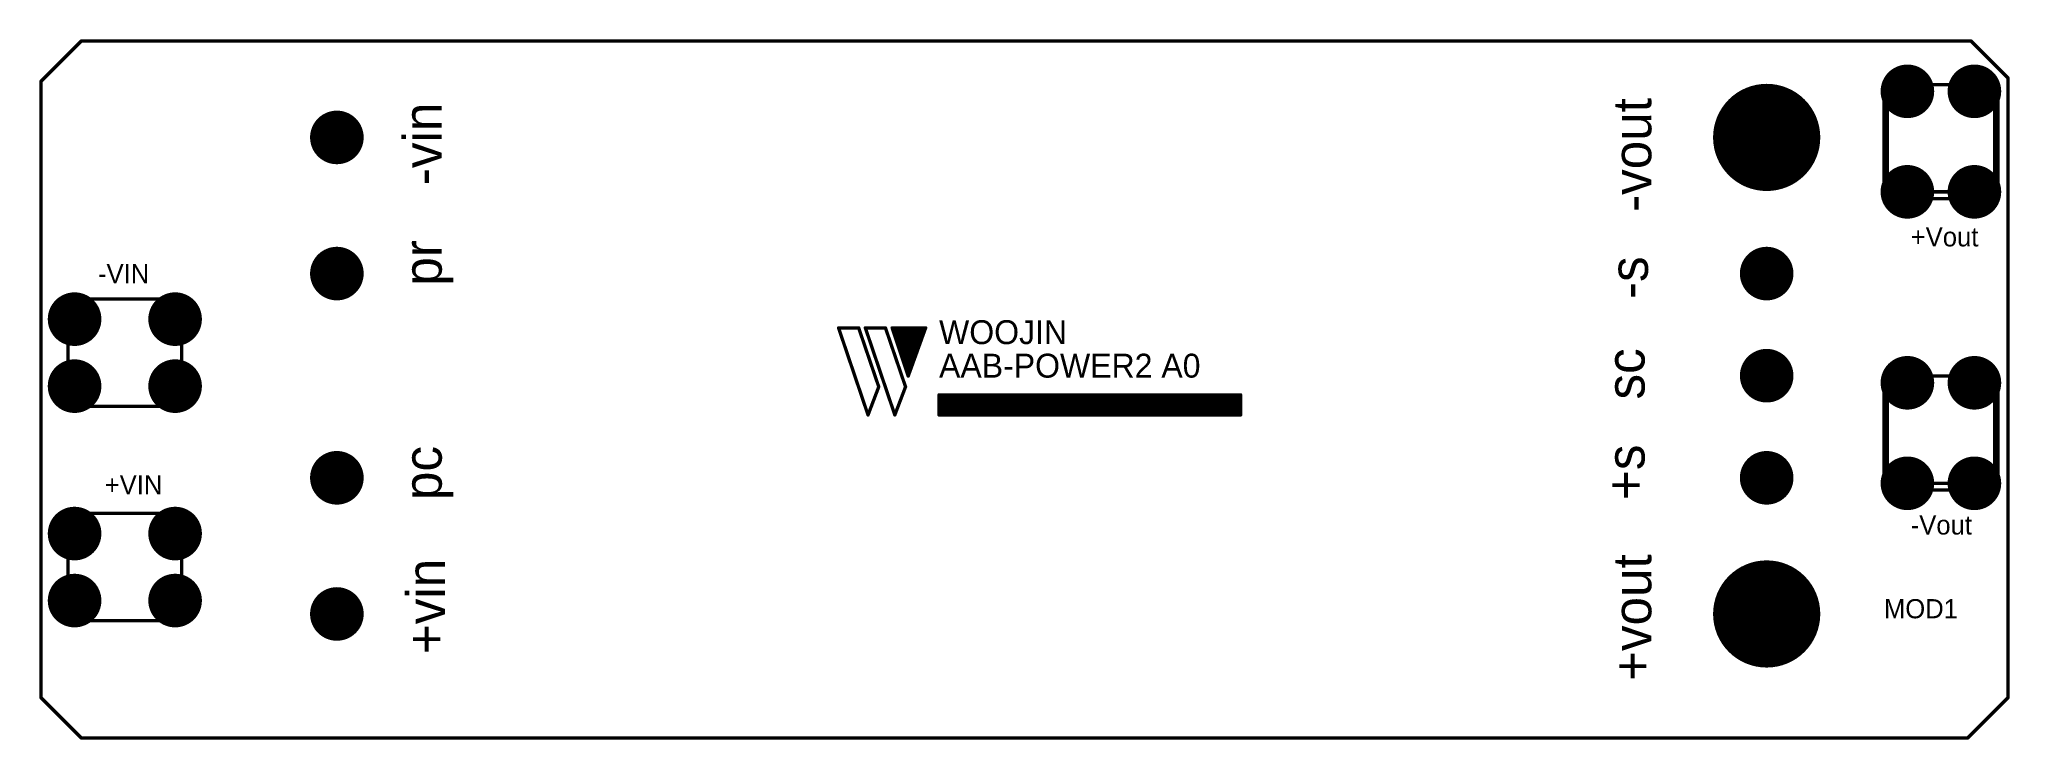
# Model space of a CAD drawing. Extents: x 0 to 147, y 0 to 52.
import ezdxf
from ezdxf.enums import TextEntityAlignment as Align

# ---------------------------------------------------------------- set-up
doc = ezdxf.new("R2010")
doc.units = 0
doc.header["$MEASUREMENT"] = 0
for name, color, linetype in [('2DLINES_1', 2, 'Continuous'), ('BOARD_OUTLINE', 1, 'Continuous'), ('PADLAYER_BOTTOM', 5, 'Continuous'), ('PADLAYER_TOP', 4, 'Continuous'), ('TEXT_1', 3, 'Continuous'), ('TOOL_TOP', 6, 'Continuous')]:
    doc.layers.add(name, color=color, linetype=linetype)

msp = doc.modelspace()

# ---------------------------------------------------------------- linework, layer by layer
at = {"layer": '2DLINES_1', "const_width": 0.25}
for points in [[(146, 48.75), (137.5, 48.75)], [(137.5, 48.75), (137.5, 40.75)], [(145.75, 48.75), (137.75, 48.75)], [(137.75, 48.75), (137.75, 40.25)], [(145.75, 48.75), (137.75, 48.75)], [(137.75, 48.75), (137.75, 40.25)], [(145.75, 48.75), (137.75, 48.75)], [(137.75, 48.75), (137.75, 40.25)], [(145.75, 40.25), (145.75, 48.75)], [(145.75, 40.25), (145.75, 48.75)], [(145.75, 40.25), (145.75, 48.75)], [(146, 40.75), (146, 48.75)], [(137.5, 40.75), (146, 40.75)], [(137.75, 40.25), (145.75, 40.25)], [(137.75, 40.25), (145.75, 40.25)], [(137.75, 40.25), (145.75, 40.25)], [(10.5, 32.75), (2, 32.75)], [(2, 32.75), (2, 24.75)], [(10.5, 32.75), (2, 32.75)], [(2, 32.75), (2, 24.75)], [(10.5, 32.75), (2, 32.75)], [(2, 32.75), (2, 24.75)], [(10.5, 32.75), (2, 32.75)], [(2, 32.75), (2, 24.75)], [(10.5, 24.75), (10.5, 32.75)], [(10.5, 24.75), (10.5, 32.75)], [(10.5, 24.75), (10.5, 32.75)], [(10.5, 24.75), (10.5, 32.75)], [(59.5, 30.6), (61.7, 24.1)], [(59.5, 30.6), (61, 30.6)], [(61, 30.6), (62.5, 26.2)], [(61.5, 30.6), (63.7, 24.1)], [(61.5, 30.6), (63, 30.6)], [(63, 30.6), (64.5, 26.2)], [(63.5, 30.6), (64.7, 27)], [(63.5, 30.6), (64.7, 27)], [(66, 30.6), (63.5, 30.6)], [(63.5, 30.6), (66, 30.6)], [(63.65, 30.45), (65.85, 30.45)], [(63.65, 30.25), (65.85, 30.25)], [(63.75, 30.05), (65.75, 30.05)], [(63.85, 29.85), (65.65, 29.85)], [(63.85, 29.65), (65.65, 29.65)], [(63.95, 29.45), (65.55, 29.45)], [(64.7, 27), (66, 30.6)], [(64.05, 29.25), (65.45, 29.25)], [(64.15, 29.05), (65.35, 29.05)], [(64.15, 28.85), (65.25, 28.85)], [(64.25, 28.65), (65.15, 28.65)], [(64.25, 28.45), (65.15, 28.45)], [(64.35, 28.25), (65.05, 28.25)], [(64.35, 28.05), (65.05, 28.05)], [(64.45, 27.85), (64.95, 27.85)], [(64.55, 27.65), (64.85, 27.65)], [(64.55, 27.45), (64.85, 27.45)], [(146, 27), (137.5, 27)], [(137.5, 27), (137.5, 19)], [(145.75, 27), (137.75, 27)], [(137.75, 27), (137.75, 18.5)], [(145.75, 27), (137.75, 27)], [(137.75, 27), (137.75, 18.5)], [(145.75, 27), (137.75, 27)], [(137.75, 27), (137.75, 18.5)], [(145.75, 18.5), (145.75, 27)], [(145.75, 18.5), (145.75, 27)], [(145.75, 18.5), (145.75, 27)], [(146, 19), (146, 27)], [(61.7, 24.1), (62.5, 26.2)], [(63.7, 24.1), (64.5, 26.2)], [(89.5, 25.6), (67, 25.6)], [(67, 25.6), (67, 24.1)], [(67.2, 25.55), (89.4, 25.55)], [(67.2, 24.15), (67.2, 25.55)], [(67.25, 25.35), (89.25, 25.35)], [(67.25, 24.35), (67.25, 25.35)], [(67.4, 25.25), (89.2, 25.25)], [(67.4, 24.45), (67.4, 25.25)], [(67.5, 25.1), (89, 25.1)], [(67.5, 24.6), (67.5, 25.1)], [(67.6, 25.05), (88.9, 25.05)], [(67.6, 24.65), (67.6, 25.05)], [(88.8, 24.95), (67.7, 24.95)], [(67.7, 24.95), (67.7, 24.75)], [(88.8, 24.75), (88.8, 24.95)], [(88.9, 25.05), (88.9, 24.65)], [(89, 25.1), (89, 24.6)], [(89.2, 25.25), (89.2, 24.45)], [(89.25, 25.35), (89.25, 24.35)], [(89.4, 25.55), (89.4, 24.15)], [(89.5, 24.1), (89.5, 25.6)], [(2, 24.75), (10.5, 24.75)], [(2, 24.75), (10.5, 24.75)], [(2, 24.75), (10.5, 24.75)], [(2, 24.75), (10.5, 24.75)], [(67, 24.1), (89.5, 24.1)], [(89.4, 24.15), (67.2, 24.15)], [(89.25, 24.35), (67.25, 24.35)], [(89.2, 24.45), (67.4, 24.45)], [(89, 24.6), (67.5, 24.6)], [(88.9, 24.65), (67.6, 24.65)], [(67.7, 24.75), (88.8, 24.75)], [(137.5, 19), (146, 19)], [(137.75, 18.5), (145.75, 18.5)], [(137.75, 18.5), (145.75, 18.5)], [(137.75, 18.5), (145.75, 18.5)], [(10.5, 16.75), (2, 16.75)], [(2, 16.75), (2, 8.75)], [(10.5, 16.75), (2, 16.75)], [(2, 16.75), (2, 8.75)], [(10.5, 16.75), (2, 16.75)], [(2, 16.75), (2, 8.75)], [(10.5, 16.75), (2, 16.75)], [(2, 16.75), (2, 8.75)], [(10.5, 8.75), (10.5, 16.75)], [(10.5, 8.75), (10.5, 16.75)], [(10.5, 8.75), (10.5, 16.75)], [(10.5, 8.75), (10.5, 16.75)], [(2, 8.75), (10.5, 8.75)], [(2, 8.75), (10.5, 8.75)], [(2, 8.75), (10.5, 8.75)], [(2, 8.75), (10.5, 8.75)]]:
    msp.add_lwpolyline(points, dxfattribs=at)
at = {"layer": '2DLINES_1', "const_width": 0.125}
for points in [[(137.4375, 48.75, 1), (137.5625, 48.75, 1)], [(137.4375, 48.75, 1), (137.5625, 48.75, 1)], [(137.6875, 48.75, 1), (137.8125, 48.75, 1)], [(137.6875, 48.75, 1), (137.8125, 48.75, 1)], [(137.6875, 48.75, 1), (137.8125, 48.75, 1)], [(137.6875, 48.75, 1), (137.8125, 48.75, 1)], [(137.6875, 48.75, 1), (137.8125, 48.75, 1)], [(137.6875, 48.75, 1), (137.8125, 48.75, 1)], [(145.6875, 48.75, 1), (145.8125, 48.75, 1)], [(145.6875, 48.75, 1), (145.8125, 48.75, 1)], [(145.6875, 48.75, 1), (145.8125, 48.75, 1)], [(145.6875, 48.75, 1), (145.8125, 48.75, 1)], [(145.6875, 48.75, 1), (145.8125, 48.75, 1)], [(145.6875, 48.75, 1), (145.8125, 48.75, 1)], [(145.9375, 48.75, 1), (146.0625, 48.75, 1)], [(145.9375, 48.75, 1), (146.0625, 48.75, 1)], [(137.4375, 40.75, 1), (137.5625, 40.75, 1)], [(137.4375, 40.75, 1), (137.5625, 40.75, 1)], [(137.6875, 40.25, 1), (137.8125, 40.25, 1)], [(137.6875, 40.25, 1), (137.8125, 40.25, 1)], [(137.6875, 40.25, 1), (137.8125, 40.25, 1)], [(137.6875, 40.25, 1), (137.8125, 40.25, 1)], [(137.6875, 40.25, 1), (137.8125, 40.25, 1)], [(137.6875, 40.25, 1), (137.8125, 40.25, 1)], [(145.6875, 40.25, 1), (145.8125, 40.25, 1)], [(145.6875, 40.25, 1), (145.8125, 40.25, 1)], [(145.6875, 40.25, 1), (145.8125, 40.25, 1)], [(145.6875, 40.25, 1), (145.8125, 40.25, 1)], [(145.6875, 40.25, 1), (145.8125, 40.25, 1)], [(145.6875, 40.25, 1), (145.8125, 40.25, 1)], [(145.9375, 40.75, 1), (146.0625, 40.75, 1)], [(145.9375, 40.75, 1), (146.0625, 40.75, 1)], [(1.9375, 32.75, 1), (2.0625, 32.75, 1)], [(1.9375, 32.75, 1), (2.0625, 32.75, 1)], [(1.9375, 32.75, 1), (2.0625, 32.75, 1)], [(1.9375, 32.75, 1), (2.0625, 32.75, 1)], [(1.9375, 32.75, 1), (2.0625, 32.75, 1)], [(1.9375, 32.75, 1), (2.0625, 32.75, 1)], [(1.9375, 32.75, 1), (2.0625, 32.75, 1)], [(1.9375, 32.75, 1), (2.0625, 32.75, 1)], [(10.4375, 32.75, 1), (10.5625, 32.75, 1)], [(10.4375, 32.75, 1), (10.5625, 32.75, 1)], [(10.4375, 32.75, 1), (10.5625, 32.75, 1)], [(10.4375, 32.75, 1), (10.5625, 32.75, 1)], [(10.4375, 32.75, 1), (10.5625, 32.75, 1)], [(10.4375, 32.75, 1), (10.5625, 32.75, 1)], [(10.4375, 32.75, 1), (10.5625, 32.75, 1)], [(10.4375, 32.75, 1), (10.5625, 32.75, 1)], [(59.4375, 30.6, 1), (59.5625, 30.6, 1)], [(59.4375, 30.6, 1), (59.5625, 30.6, 1)], [(60.9375, 30.6, 1), (61.0625, 30.6, 1)], [(60.9375, 30.6, 1), (61.0625, 30.6, 1)], [(61.4375, 30.6, 1), (61.5625, 30.6, 1)], [(61.4375, 30.6, 1), (61.5625, 30.6, 1)], [(62.9375, 30.6, 1), (63.0625, 30.6, 1)], [(62.9375, 30.6, 1), (63.0625, 30.6, 1)], [(63.4375, 30.6, 1), (63.5625, 30.6, 1)], [(63.4375, 30.6, 1), (63.5625, 30.6, 1)], [(63.4375, 30.6, 1), (63.5625, 30.6, 1)], [(63.4375, 30.6, 1), (63.5625, 30.6, 1)], [(63.5875, 30.45, 1), (63.7125, 30.45, 1)], [(63.5875, 30.25, 1), (63.7125, 30.25, 1)], [(63.6875, 30.05, 1), (63.8125, 30.05, 1)], [(63.7875, 29.85, 1), (63.9125, 29.85, 1)], [(63.7875, 29.65, 1), (63.9125, 29.65, 1)], [(63.8875, 29.45, 1), (64.0125, 29.45, 1)], [(65.4875, 29.45, 1), (65.6125, 29.45, 1)], [(65.5875, 29.85, 1), (65.7125, 29.85, 1)], [(65.5875, 29.65, 1), (65.7125, 29.65, 1)], [(65.6875, 30.05, 1), (65.8125, 30.05, 1)], [(65.7875, 30.45, 1), (65.9125, 30.45, 1)], [(65.7875, 30.25, 1), (65.9125, 30.25, 1)], [(65.9375, 30.6, 1), (66.0625, 30.6, 1)], [(65.9375, 30.6, 1), (66.0625, 30.6, 1)], [(65.9375, 30.6, 1), (66.0625, 30.6, 1)], [(63.9875, 29.25, 1), (64.1125, 29.25, 1)], [(64.0875, 29.05, 1), (64.2125, 29.05, 1)], [(64.0875, 28.85, 1), (64.2125, 28.85, 1)], [(64.1875, 28.65, 1), (64.3125, 28.65, 1)], [(64.1875, 28.45, 1), (64.3125, 28.45, 1)], [(64.2875, 28.25, 1), (64.4125, 28.25, 1)], [(64.2875, 28.05, 1), (64.4125, 28.05, 1)], [(64.3875, 27.85, 1), (64.5125, 27.85, 1)], [(64.8875, 27.85, 1), (65.0125, 27.85, 1)], [(64.9875, 28.25, 1), (65.1125, 28.25, 1)], [(64.9875, 28.05, 1), (65.1125, 28.05, 1)], [(65.0875, 28.65, 1), (65.2125, 28.65, 1)], [(65.0875, 28.45, 1), (65.2125, 28.45, 1)], [(65.1875, 28.85, 1), (65.3125, 28.85, 1)], [(65.2875, 29.05, 1), (65.4125, 29.05, 1)], [(65.3875, 29.25, 1), (65.5125, 29.25, 1)], [(64.4875, 27.65, 1), (64.6125, 27.65, 1)], [(64.4875, 27.45, 1), (64.6125, 27.45, 1)], [(64.6375, 27, 1), (64.7625, 27, 1)], [(64.6375, 27, 1), (64.7625, 27, 1)], [(64.6375, 27, 1), (64.7625, 27, 1)], [(64.7875, 27.65, 1), (64.9125, 27.65, 1)], [(64.7875, 27.45, 1), (64.9125, 27.45, 1)], [(137.4375, 27, 1), (137.5625, 27, 1)], [(137.4375, 27, 1), (137.5625, 27, 1)], [(137.6875, 27, 1), (137.8125, 27, 1)], [(137.6875, 27, 1), (137.8125, 27, 1)], [(137.6875, 27, 1), (137.8125, 27, 1)], [(137.6875, 27, 1), (137.8125, 27, 1)], [(137.6875, 27, 1), (137.8125, 27, 1)], [(137.6875, 27, 1), (137.8125, 27, 1)], [(145.6875, 27, 1), (145.8125, 27, 1)], [(145.6875, 27, 1), (145.8125, 27, 1)], [(145.6875, 27, 1), (145.8125, 27, 1)], [(145.6875, 27, 1), (145.8125, 27, 1)], [(145.6875, 27, 1), (145.8125, 27, 1)], [(145.6875, 27, 1), (145.8125, 27, 1)], [(145.9375, 27, 1), (146.0625, 27, 1)], [(145.9375, 27, 1), (146.0625, 27, 1)], [(62.4375, 26.2, 1), (62.5625, 26.2, 1)], [(62.4375, 26.2, 1), (62.5625, 26.2, 1)], [(64.4375, 26.2, 1), (64.5625, 26.2, 1)], [(64.4375, 26.2, 1), (64.5625, 26.2, 1)], [(66.9375, 25.6, 1), (67.0625, 25.6, 1)], [(66.9375, 25.6, 1), (67.0625, 25.6, 1)], [(67.1375, 25.55, 1), (67.2625, 25.55, 1)], [(67.1375, 25.55, 1), (67.2625, 25.55, 1)], [(67.1875, 25.35, 1), (67.3125, 25.35, 1)], [(67.1875, 25.35, 1), (67.3125, 25.35, 1)], [(67.3375, 25.25, 1), (67.4625, 25.25, 1)], [(67.3375, 25.25, 1), (67.4625, 25.25, 1)], [(67.4375, 25.1, 1), (67.5625, 25.1, 1)], [(67.4375, 25.1, 1), (67.5625, 25.1, 1)], [(67.5375, 25.05, 1), (67.6625, 25.05, 1)], [(67.5375, 25.05, 1), (67.6625, 25.05, 1)], [(67.6375, 24.95, 1), (67.7625, 24.95, 1)], [(67.6375, 24.95, 1), (67.7625, 24.95, 1)], [(88.7375, 24.95, 1), (88.8625, 24.95, 1)], [(88.7375, 24.95, 1), (88.8625, 24.95, 1)], [(88.8375, 25.05, 1), (88.9625, 25.05, 1)], [(88.8375, 25.05, 1), (88.9625, 25.05, 1)], [(88.9375, 25.1, 1), (89.0625, 25.1, 1)], [(88.9375, 25.1, 1), (89.0625, 25.1, 1)], [(89.1375, 25.25, 1), (89.2625, 25.25, 1)], [(89.1375, 25.25, 1), (89.2625, 25.25, 1)], [(89.1875, 25.35, 1), (89.3125, 25.35, 1)], [(89.1875, 25.35, 1), (89.3125, 25.35, 1)], [(89.3375, 25.55, 1), (89.4625, 25.55, 1)], [(89.3375, 25.55, 1), (89.4625, 25.55, 1)], [(89.4375, 25.6, 1), (89.5625, 25.6, 1)], [(89.4375, 25.6, 1), (89.5625, 25.6, 1)], [(1.9375, 24.75, 1), (2.0625, 24.75, 1)], [(1.9375, 24.75, 1), (2.0625, 24.75, 1)], [(1.9375, 24.75, 1), (2.0625, 24.75, 1)], [(1.9375, 24.75, 1), (2.0625, 24.75, 1)], [(1.9375, 24.75, 1), (2.0625, 24.75, 1)], [(1.9375, 24.75, 1), (2.0625, 24.75, 1)], [(1.9375, 24.75, 1), (2.0625, 24.75, 1)], [(1.9375, 24.75, 1), (2.0625, 24.75, 1)], [(10.4375, 24.75, 1), (10.5625, 24.75, 1)], [(10.4375, 24.75, 1), (10.5625, 24.75, 1)], [(10.4375, 24.75, 1), (10.5625, 24.75, 1)], [(10.4375, 24.75, 1), (10.5625, 24.75, 1)], [(10.4375, 24.75, 1), (10.5625, 24.75, 1)], [(10.4375, 24.75, 1), (10.5625, 24.75, 1)], [(10.4375, 24.75, 1), (10.5625, 24.75, 1)], [(10.4375, 24.75, 1), (10.5625, 24.75, 1)], [(61.6375, 24.1, 1), (61.7625, 24.1, 1)], [(61.6375, 24.1, 1), (61.7625, 24.1, 1)], [(63.6375, 24.1, 1), (63.7625, 24.1, 1)], [(63.6375, 24.1, 1), (63.7625, 24.1, 1)], [(66.9375, 24.1, 1), (67.0625, 24.1, 1)], [(66.9375, 24.1, 1), (67.0625, 24.1, 1)], [(67.1375, 24.15, 1), (67.2625, 24.15, 1)], [(67.1375, 24.15, 1), (67.2625, 24.15, 1)], [(67.1875, 24.35, 1), (67.3125, 24.35, 1)], [(67.1875, 24.35, 1), (67.3125, 24.35, 1)], [(67.3375, 24.45, 1), (67.4625, 24.45, 1)], [(67.3375, 24.45, 1), (67.4625, 24.45, 1)], [(67.4375, 24.6, 1), (67.5625, 24.6, 1)], [(67.4375, 24.6, 1), (67.5625, 24.6, 1)], [(67.5375, 24.65, 1), (67.6625, 24.65, 1)], [(67.5375, 24.65, 1), (67.6625, 24.65, 1)], [(67.6375, 24.75, 1), (67.7625, 24.75, 1)], [(67.6375, 24.75, 1), (67.7625, 24.75, 1)], [(88.7375, 24.75, 1), (88.8625, 24.75, 1)], [(88.7375, 24.75, 1), (88.8625, 24.75, 1)], [(88.8375, 24.65, 1), (88.9625, 24.65, 1)], [(88.8375, 24.65, 1), (88.9625, 24.65, 1)], [(88.9375, 24.6, 1), (89.0625, 24.6, 1)], [(88.9375, 24.6, 1), (89.0625, 24.6, 1)], [(89.1375, 24.45, 1), (89.2625, 24.45, 1)], [(89.1375, 24.45, 1), (89.2625, 24.45, 1)], [(89.1875, 24.35, 1), (89.3125, 24.35, 1)], [(89.1875, 24.35, 1), (89.3125, 24.35, 1)], [(89.3375, 24.15, 1), (89.4625, 24.15, 1)], [(89.3375, 24.15, 1), (89.4625, 24.15, 1)], [(89.4375, 24.1, 1), (89.5625, 24.1, 1)], [(89.4375, 24.1, 1), (89.5625, 24.1, 1)], [(137.4375, 19, 1), (137.5625, 19, 1)], [(137.4375, 19, 1), (137.5625, 19, 1)], [(145.9375, 19, 1), (146.0625, 19, 1)], [(145.9375, 19, 1), (146.0625, 19, 1)], [(137.6875, 18.5, 1), (137.8125, 18.5, 1)], [(137.6875, 18.5, 1), (137.8125, 18.5, 1)], [(137.6875, 18.5, 1), (137.8125, 18.5, 1)], [(137.6875, 18.5, 1), (137.8125, 18.5, 1)], [(137.6875, 18.5, 1), (137.8125, 18.5, 1)], [(137.6875, 18.5, 1), (137.8125, 18.5, 1)], [(145.6875, 18.5, 1), (145.8125, 18.5, 1)], [(145.6875, 18.5, 1), (145.8125, 18.5, 1)], [(145.6875, 18.5, 1), (145.8125, 18.5, 1)], [(145.6875, 18.5, 1), (145.8125, 18.5, 1)], [(145.6875, 18.5, 1), (145.8125, 18.5, 1)], [(145.6875, 18.5, 1), (145.8125, 18.5, 1)], [(1.9375, 16.75, 1), (2.0625, 16.75, 1)], [(1.9375, 16.75, 1), (2.0625, 16.75, 1)], [(1.9375, 16.75, 1), (2.0625, 16.75, 1)], [(1.9375, 16.75, 1), (2.0625, 16.75, 1)], [(1.9375, 16.75, 1), (2.0625, 16.75, 1)], [(1.9375, 16.75, 1), (2.0625, 16.75, 1)], [(1.9375, 16.75, 1), (2.0625, 16.75, 1)], [(1.9375, 16.75, 1), (2.0625, 16.75, 1)], [(10.4375, 16.75, 1), (10.5625, 16.75, 1)], [(10.4375, 16.75, 1), (10.5625, 16.75, 1)], [(10.4375, 16.75, 1), (10.5625, 16.75, 1)], [(10.4375, 16.75, 1), (10.5625, 16.75, 1)], [(10.4375, 16.75, 1), (10.5625, 16.75, 1)], [(10.4375, 16.75, 1), (10.5625, 16.75, 1)], [(10.4375, 16.75, 1), (10.5625, 16.75, 1)], [(10.4375, 16.75, 1), (10.5625, 16.75, 1)], [(1.9375, 8.75, 1), (2.0625, 8.75, 1)], [(1.9375, 8.75, 1), (2.0625, 8.75, 1)], [(1.9375, 8.75, 1), (2.0625, 8.75, 1)], [(1.9375, 8.75, 1), (2.0625, 8.75, 1)], [(1.9375, 8.75, 1), (2.0625, 8.75, 1)], [(1.9375, 8.75, 1), (2.0625, 8.75, 1)], [(1.9375, 8.75, 1), (2.0625, 8.75, 1)], [(1.9375, 8.75, 1), (2.0625, 8.75, 1)], [(10.4375, 8.75, 1), (10.5625, 8.75, 1)], [(10.4375, 8.75, 1), (10.5625, 8.75, 1)], [(10.4375, 8.75, 1), (10.5625, 8.75, 1)], [(10.4375, 8.75, 1), (10.5625, 8.75, 1)], [(10.4375, 8.75, 1), (10.5625, 8.75, 1)], [(10.4375, 8.75, 1), (10.5625, 8.75, 1)], [(10.4375, 8.75, 1), (10.5625, 8.75, 1)], [(10.4375, 8.75, 1), (10.5625, 8.75, 1)]]:
    msp.add_lwpolyline(points, format="xyb", close=True, dxfattribs=at)
at = {"layer": 'BOARD_OUTLINE', "const_width": 0.25}
for points in [[(0, 49), (3, 52)], [(3, 52), (144, 52)], [(144, 52), (146.75, 49.25)], [(0, 3), (0, 49)], [(146.75, 49.25), (146.75, 3)], [(3, 0), (0, 3)], [(146.75, 3), (143.75, 0)], [(143.75, 0), (3, 0)]]:
    msp.add_lwpolyline(points, dxfattribs=at)
at = {"layer": 'BOARD_OUTLINE', "const_width": 0.125}
for points in [[(2.9375, 52, 1), (3.0625, 52, 1)], [(2.9375, 52, 1), (3.0625, 52, 1)], [(143.9375, 52, 1), (144.0625, 52, 1)], [(143.9375, 52, 1), (144.0625, 52, 1)], [(-0.0625, 49, 1), (0.0625, 49, 1)], [(-0.0625, 49, 1), (0.0625, 49, 1)], [(146.6875, 49.25, 1), (146.8125, 49.25, 1)], [(146.6875, 49.25, 1), (146.8125, 49.25, 1)], [(-0.0625, 3, 1), (0.0625, 3, 1)], [(-0.0625, 3, 1), (0.0625, 3, 1)], [(146.6875, 3, 1), (146.8125, 3, 1)], [(146.6875, 3, 1), (146.8125, 3, 1)], [(2.9375, 0, 1), (3.0625, 0, 1)], [(2.9375, 0, 1), (3.0625, 0, 1)], [(143.6875, 0, 1), (143.8125, 0, 1)], [(143.6875, 0, 1), (143.8125, 0, 1)]]:
    msp.add_lwpolyline(points, format="xyb", close=True, dxfattribs=at)
at = {"layer": 'PADLAYER_BOTTOM'}
for points, const_width in [([(138.25, 48.25, 1), (140.25, 48.25, 1)], 2), ([(143.25, 48.25, 1), (145.25, 48.25, 1)], 2), ([(126.75001, 44.81, 1), (130.75001, 44.81, 1)], 4), ([(21.07001, 44.81003, 1), (23.07001, 44.81003, 1)], 2), ([(138.25, 40.75, 1), (140.25, 40.75, 1)], 2), ([(143.25, 40.75, 1), (145.25, 40.75, 1)], 2), ([(21.07001, 34.65003, 1), (23.07001, 34.65003, 1)], 2), ([(127.75001, 34.65, 1), (129.75001, 34.65, 1)], 2), ([(1.5, 31.25, 1), (3.5, 31.25, 1)], 2), ([(9, 31.25, 1), (11, 31.25, 1)], 2), ([(1.5, 26.25, 1), (3.5, 26.25, 1)], 2), ([(9, 26.25, 1), (11, 26.25, 1)], 2), ([(127.75001, 27.03, 1), (129.75001, 27.03, 1)], 2), ([(138.25, 26.5, 1), (140.25, 26.5, 1)], 2), ([(143.25, 26.5, 1), (145.25, 26.5, 1)], 2), ([(21.07, 19.41003, 1), (23.07, 19.41003, 1)], 2), ([(127.75, 19.41, 1), (129.75, 19.41, 1)], 2), ([(138.25, 19, 1), (140.25, 19, 1)], 2), ([(143.25, 19, 1), (145.25, 19, 1)], 2), ([(1.5, 15.25, 1), (3.5, 15.25, 1)], 2), ([(9, 15.25, 1), (11, 15.25, 1)], 2), ([(126.75, 9.25, 1), (130.75, 9.25, 1)], 4), ([(1.5, 10.25, 1), (3.5, 10.25, 1)], 2), ([(9, 10.25, 1), (11, 10.25, 1)], 2), ([(21.07, 9.25003, 1), (23.07, 9.25003, 1)], 2)]:
    msp.add_lwpolyline(points, format="xyb", close=True, dxfattribs=dict(at, const_width=const_width))
at = {"layer": 'PADLAYER_TOP'}
for points, const_width in [([(138.25, 48.25, 1), (140.25, 48.25, 1)], 2), ([(143.25, 48.25, 1), (145.25, 48.25, 1)], 2), ([(126.75001, 44.81, 1), (130.75001, 44.81, 1)], 4), ([(21.07001, 44.81003, 1), (23.07001, 44.81003, 1)], 2), ([(138.25, 40.75, 1), (140.25, 40.75, 1)], 2), ([(143.25, 40.75, 1), (145.25, 40.75, 1)], 2), ([(21.07001, 34.65003, 1), (23.07001, 34.65003, 1)], 2), ([(127.75001, 34.65, 1), (129.75001, 34.65, 1)], 2), ([(1.5, 31.25, 1), (3.5, 31.25, 1)], 2), ([(9, 31.25, 1), (11, 31.25, 1)], 2), ([(1.5, 26.25, 1), (3.5, 26.25, 1)], 2), ([(9, 26.25, 1), (11, 26.25, 1)], 2), ([(127.75001, 27.03, 1), (129.75001, 27.03, 1)], 2), ([(138.25, 26.5, 1), (140.25, 26.5, 1)], 2), ([(143.25, 26.5, 1), (145.25, 26.5, 1)], 2), ([(21.07, 19.41003, 1), (23.07, 19.41003, 1)], 2), ([(127.75, 19.41, 1), (129.75, 19.41, 1)], 2), ([(138.25, 19, 1), (140.25, 19, 1)], 2), ([(143.25, 19, 1), (145.25, 19, 1)], 2), ([(1.5, 15.25, 1), (3.5, 15.25, 1)], 2), ([(9, 15.25, 1), (11, 15.25, 1)], 2), ([(126.75, 9.25, 1), (130.75, 9.25, 1)], 4), ([(1.5, 10.25, 1), (3.5, 10.25, 1)], 2), ([(9, 10.25, 1), (11, 10.25, 1)], 2), ([(21.07, 9.25003, 1), (23.07, 9.25003, 1)], 2)]:
    msp.add_lwpolyline(points, format="xyb", close=True, dxfattribs=dict(at, const_width=const_width))
at = {"layer": 'TOOL_TOP', "const_width": 0.25}
for points in [[(138.25, 48.25, 1), (140.25, 48.25, 1), (138.25, 48.25)], [(143.25, 48.25, 1), (145.25, 48.25, 1), (143.25, 48.25)], [(126.00001, 44.81, 1), (131.50001, 44.81, 1), (126.00001, 44.81)], [(20.82001, 44.81003, 1), (23.32001, 44.81003, 1), (20.82001, 44.81003)], [(138.25, 40.75, 1), (140.25, 40.75, 1), (138.25, 40.75)], [(143.25, 40.75, 1), (145.25, 40.75, 1), (143.25, 40.75)], [(20.82001, 34.65003, 1), (23.32001, 34.65003, 1), (20.82001, 34.65003)], [(127.50001, 34.65, 1), (130.00001, 34.65, 1), (127.50001, 34.65)], [(1.5, 31.25, 1), (3.5, 31.25, 1), (1.5, 31.25)], [(9, 31.25, 1), (11, 31.25, 1), (9, 31.25)], [(127.50001, 27.03, 1), (130.00001, 27.03, 1), (127.50001, 27.03)], [(1.5, 26.25, 1), (3.5, 26.25, 1), (1.5, 26.25)], [(9, 26.25, 1), (11, 26.25, 1), (9, 26.25)], [(138.25, 26.5, 1), (140.25, 26.5, 1), (138.25, 26.5)], [(143.25, 26.5, 1), (145.25, 26.5, 1), (143.25, 26.5)], [(20.82, 19.41003, 1), (23.32, 19.41003, 1), (20.82, 19.41003)], [(127.5, 19.41, 1), (130, 19.41, 1), (127.5, 19.41)], [(138.25, 19, 1), (140.25, 19, 1), (138.25, 19)], [(143.25, 19, 1), (145.25, 19, 1), (143.25, 19)], [(1.5, 15.25, 1), (3.5, 15.25, 1), (1.5, 15.25)], [(9, 15.25, 1), (11, 15.25, 1), (9, 15.25)], [(126, 9.25, 1), (131.5, 9.25, 1), (126, 9.25)], [(1.5, 10.25, 1), (3.5, 10.25, 1), (1.5, 10.25)], [(9, 10.25, 1), (11, 10.25, 1), (9, 10.25)], [(20.82, 9.25003, 1), (23.32, 9.25003, 1), (20.82, 9.25003)]]:
    msp.add_lwpolyline(points, format="xyb", dxfattribs=at)

# ---------------------------------------------------------------- texts
at = {"layer": 'TEXT_1'}
for s, height, rotation, p in [('-vin', 2.85716, 89.999982, (30.75001, 41.25003)), ('-vout', 2.85716, 89.999982, (121.00001, 39.25)), ('pr', 2.85716, 89.999982, (30.75001, 33.75003)), ('-s', 2.85716, 89.999982, (120.75001, 32.75)), ('sc', 2.85716, 89.999982, (120.50001, 25.25)), ('pc', 2.85716, 89.999982, (30.75, 17.75003)), ('+s', 2.85716, 89.999982, (120.5, 17.75)), ('+vout', 2.85716, 89.999982, (121, 4.25)), ('+vin', 2.85716, 89.999982, (31, 6.25003)), ('MOD1', 1.42858, 359.999983, (137.5, 8.5))]:
    msp.add_text(s, height=height, rotation=rotation, dxfattribs=at).set_placement(p, align=Align.BOTTOM_LEFT)
for s, height, p in [('+Vout', 1.42858, (139.5, 36.25)), ('-VIN', 1.42858, (4.25, 33.5)), ('WOOJIN', 1.785725, (67, 28.85)), ('AAB-POWER2 A0', 1.785725, (67, 26.35)), ('+VIN', 1.42858, (4.75, 17.75)), ('-Vout', 1.42858, (139.5, 14.75))]:
    msp.add_text(s, height=height, dxfattribs=at).set_placement(p, align=Align.BOTTOM_LEFT)

doc.saveas('drawing.dxf')
